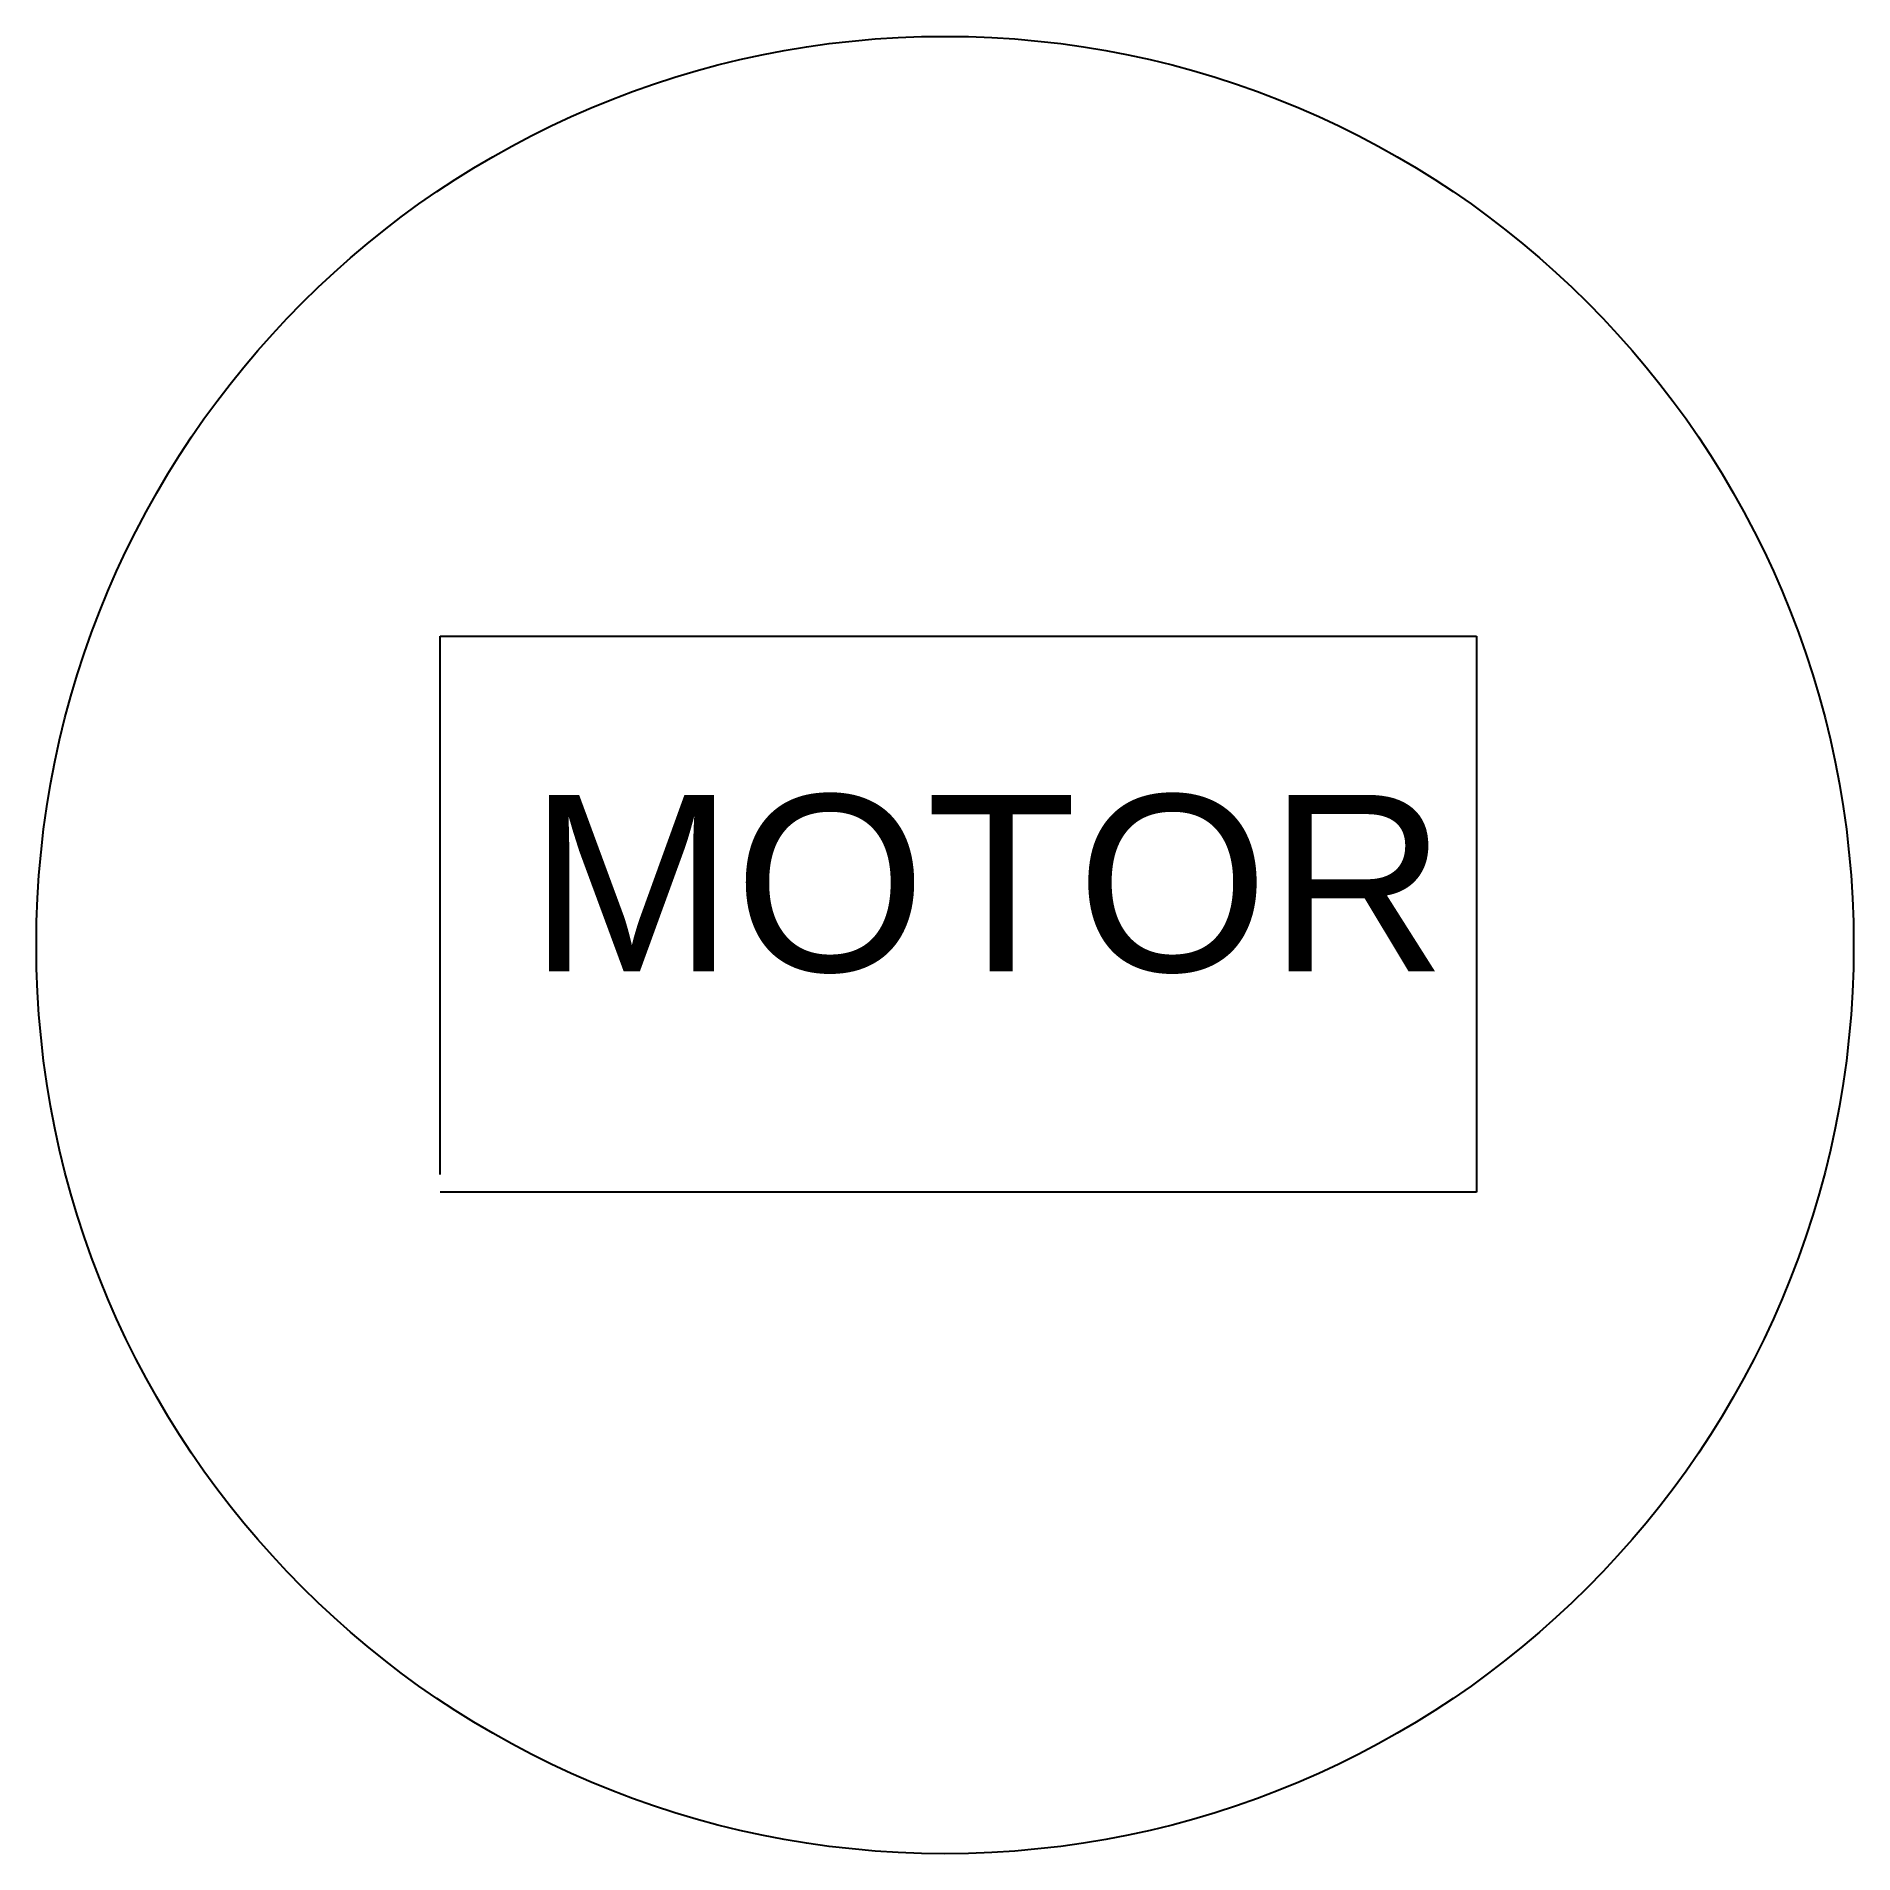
# Model space of a CAD drawing. Header units: millimetres. Extents: x 16829 to 23143, y -2720 to 3594.
import ezdxf

# ---------------------------------------------------------------- set-up
doc = ezdxf.new("R2010")
doc.units = ezdxf.units.MM
doc.styles.get("Standard").update_dxf_attribs({"font": 'arial.ttf'})

msp = doc.modelspace()

# ---------------------------------------------------------------- linework, layer by layer
for p, q in [((18232.1, -360.5), (18232.1, 1510.5)), ((18232.1, 1510.5), (21832.7, 1510.5)), ((21832.7, 1510.5), (21832.7, -421.9)), ((21832.7, -421.9), (18232.1, -421.9))]:
    msp.add_line(p, q)
msp.add_circle((19986.2, 436.9), 3157.1)

# ---------------------------------------------------------------- texts
msp.add_text('MOTOR', height=613.44).set_placement((18539.8, 344.9))

doc.saveas('drawing.dxf')
